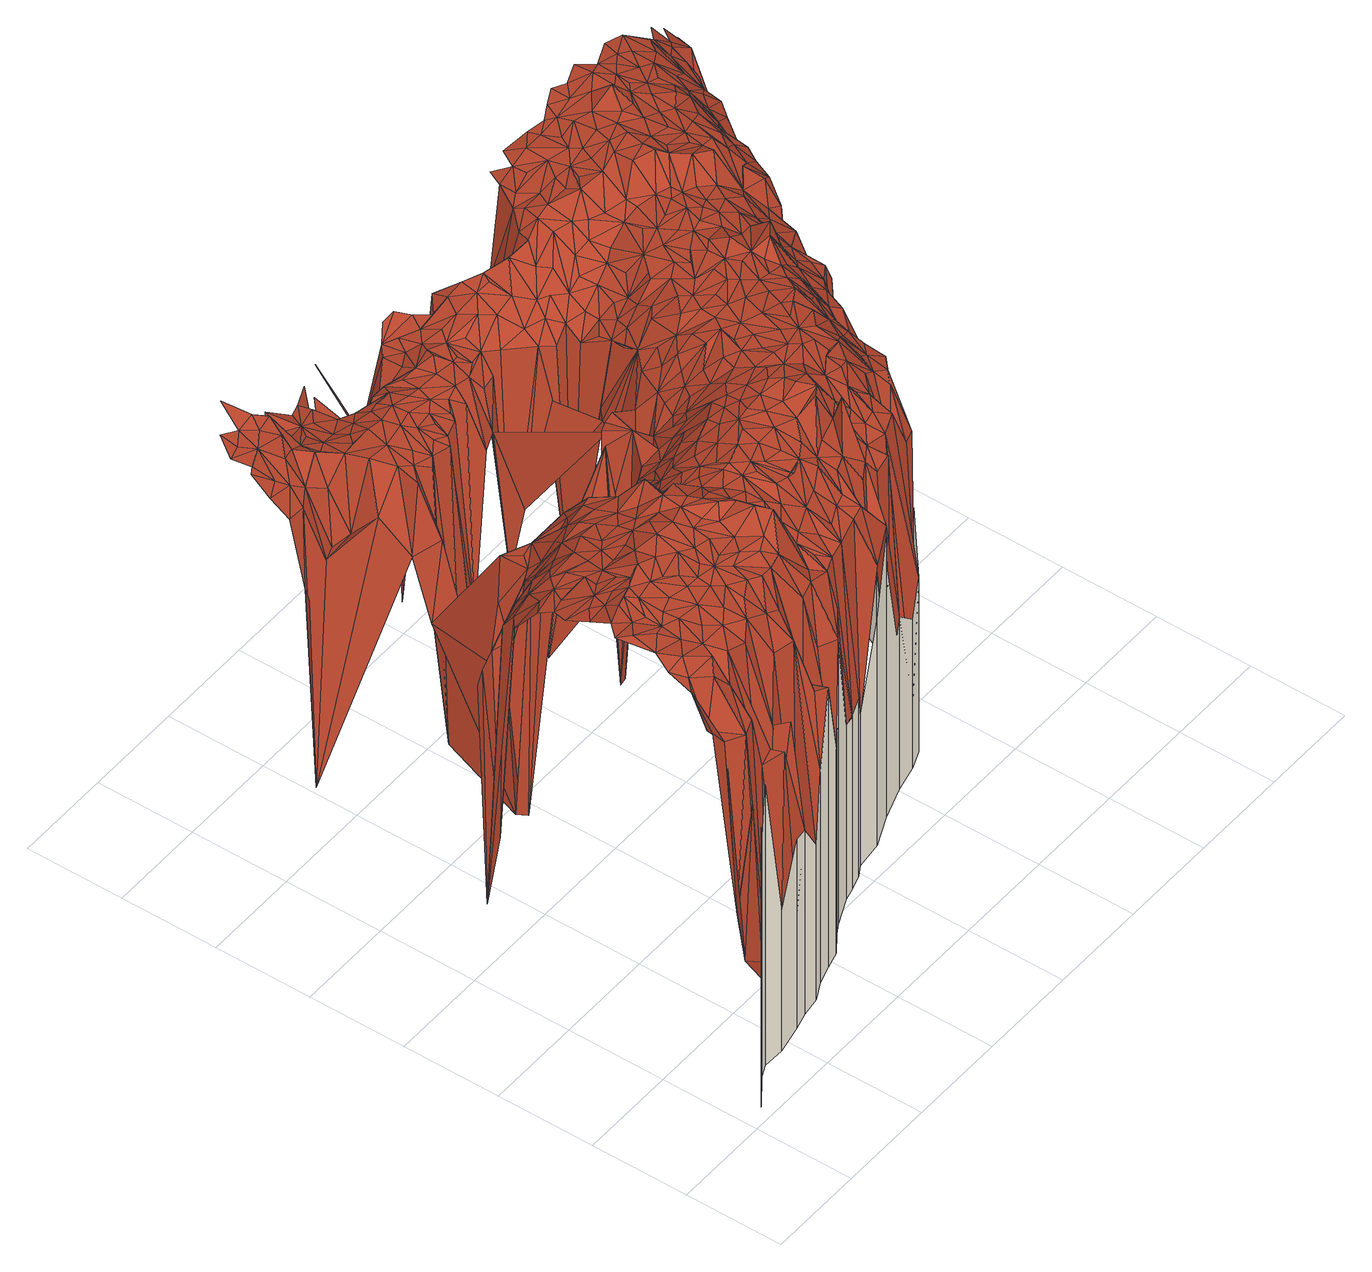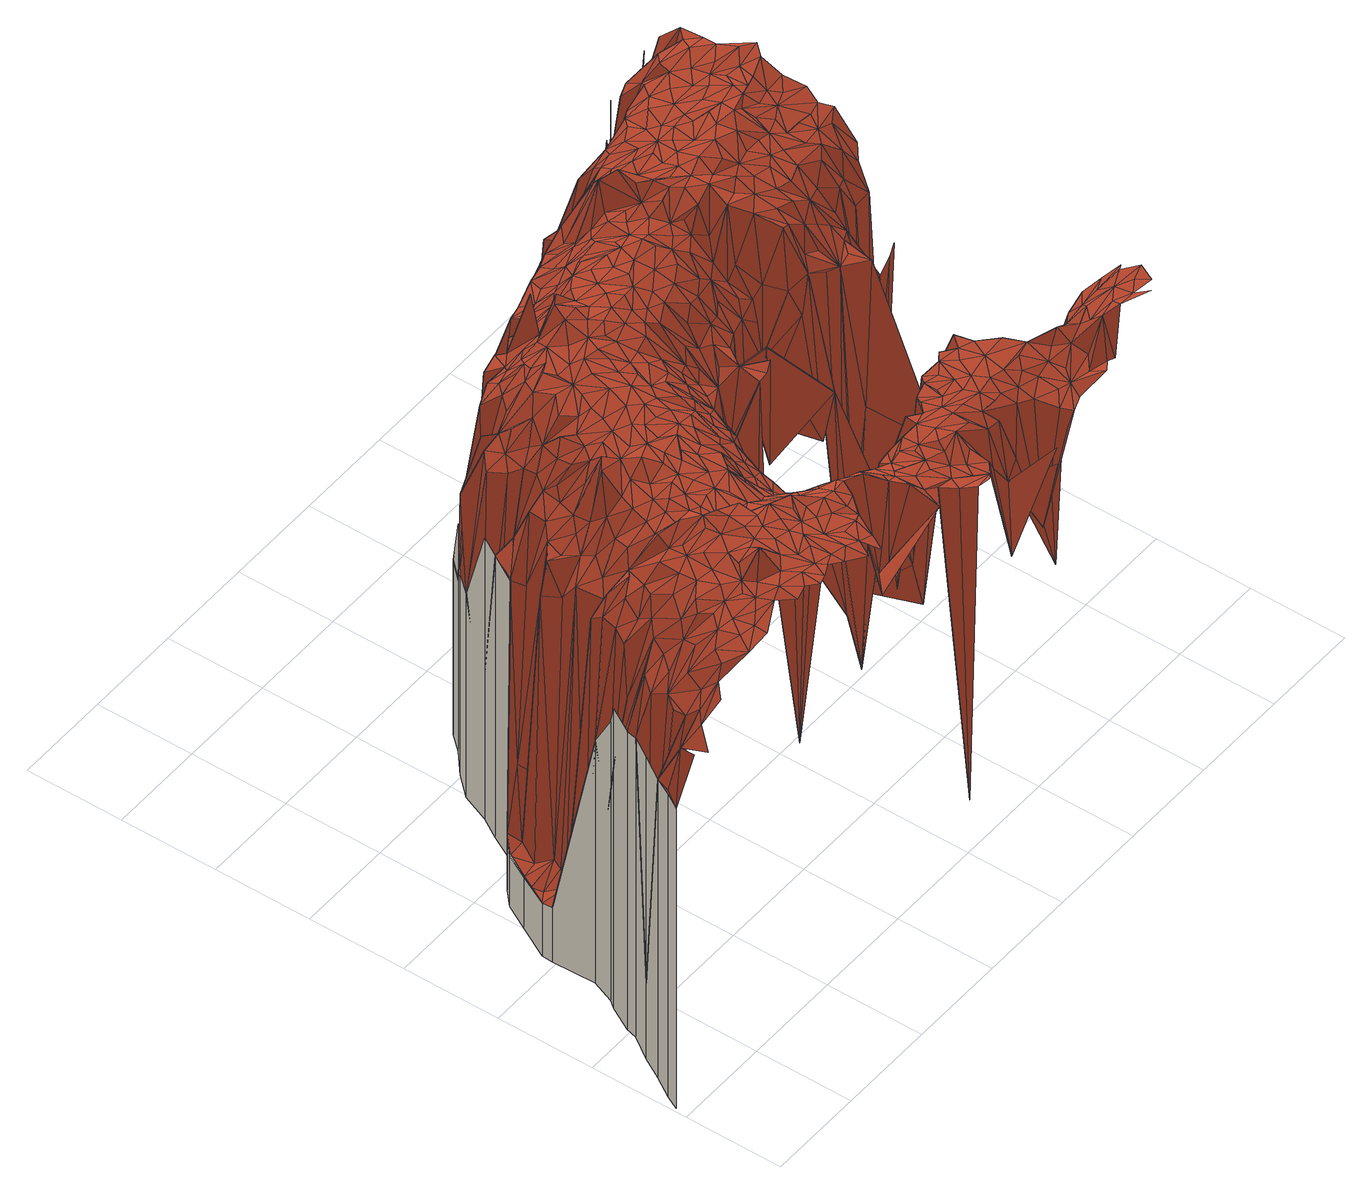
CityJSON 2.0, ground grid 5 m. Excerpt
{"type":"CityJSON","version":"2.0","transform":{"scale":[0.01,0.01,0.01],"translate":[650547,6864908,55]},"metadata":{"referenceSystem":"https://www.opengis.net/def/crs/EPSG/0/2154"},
"CityObjects":{
"building1":{"type":"Building","geometry":[{"type":"MultiSurface","lod":"2","boundaries":[[[0,1,2]],[[3,1,4]],[[1,0,5]],[[6,0,7]],[[8,3,4]],[[9,10,11,12]],[[5,0,6]],[[13,8,4]],[[1,5,6]],[[14,8,15]],[[8,13,15]],[[4,1,16]],[[16,1,6]],[[13,4,16]],[[14,15,17]],[[15,13,18]],[[19,14,17]],[[20,19,21]],[[13,16,18]],[[22,16,6]],[[23,9,12,24]],[[25,20,21]],[[19,26,21]],[[17,15,27]],[[15,18,27]],[[20,25,28]],[[16,22,29]],[[19,17,30]],[[18,16,31]],[[31,16,29]],[[26,19,30]],[[26,32,21]],[[18,31,27]],[[32,25,21]],[[22,33,29]],[[34,35,36]],[[37,35,28]],[[25,38,28]],[[39,23,24,40]],[[41,17,27]],[[17,41,30]],[[33,22,42]],[[33,31,29]],[[32,26,30]],[[38,37,28]],[[31,41,27]],[[35,37,36]],[[25,32,43]],[[34,44,45]],[[46,47,48]],[[44,34,36]],[[25,49,38]],[[31,33,50]],[[49,25,43]],[[51,46,45]],[[41,31,50]],[[52,32,30]],[[41,52,30]],[[47,53,48]],[[46,51,47]],[[44,54,45]],[[32,55,43]],[[37,44,36]],[[56,33,42]],[[54,51,45]],[[57,37,38]],[[55,49,43]],[[33,58,50]],[[55,32,59]],[[59,32,52]],[[49,57,38]],[[52,41,60]],[[61,53,62]],[[58,33,56]],[[53,47,63]],[[64,61,65]],[[44,37,66]],[[67,39,40,68]],[[69,41,50]],[[47,51,63]],[[70,56,42]],[[37,57,66]],[[57,49,55]],[[51,54,71]],[[41,69,60]],[[62,53,63]],[[44,72,54]],[[55,59,73]],[[58,74,50]],[[61,62,75]],[[54,72,71]],[[76,59,52]],[[61,75,65]],[[74,58,56]],[[77,44,66]],[[76,52,60]],[[57,55,78]],[[51,79,63]],[[80,69,50]],[[74,80,50]],[[81,62,63]],[[72,51,71]],[[57,77,66]],[[72,44,82]],[[82,44,83]],[[78,55,73]],[[59,76,73]],[[69,76,60]],[[74,56,84]],[[44,77,83]],[[79,81,63]],[[79,51,85]],[[86,56,70]],[[51,72,85]],[[75,62,87]],[[56,86,84]],[[62,81,87]],[[77,57,88]],[[57,78,88]],[[65,75,89]],[[90,67,68,86]],[[91,72,82]],[[91,82,83]],[[74,92,80]],[[86,74,84]],[[76,69,93]],[[94,69,80]],[[81,79,95]],[[96,78,73]],[[77,91,83]],[[76,96,73]],[[72,91,85]],[[69,94,93]],[[91,77,88]],[[79,85,97]],[[81,98,87]],[[92,94,80]],[[74,86,99]],[[92,74,99]],[[98,81,95]],[[100,75,87]],[[85,91,97]],[[78,101,102]],[[79,103,95]],[[101,78,96]],[[88,78,104]],[[75,100,89]],[[78,102,104]],[[105,76,93]],[[76,105,96]],[[103,79,97]],[[98,100,87]],[[106,91,88]],[[94,92,107]],[[108,98,95]],[[109,90,86,110]],[[91,106,111]],[[94,112,93]],[[91,113,97]],[[99,86,114]],[[113,91,111]],[[92,99,114]],[[115,101,96]],[[106,88,104]],[[105,115,96]],[[103,108,95]],[[112,105,93]],[[100,116,89]],[[114,86,110]],[[98,116,100]],[[92,114,107]],[[101,117,102]],[[98,108,118]],[[112,94,119]],[[113,103,97]],[[116,98,118]],[[102,117,104]],[[116,120,89]],[[121,94,107]],[[94,121,119]],[[111,106,122]],[[113,111,122]],[[115,117,101]],[[120,123,89]],[[124,125,126]],[[127,106,104]],[[128,115,105]],[[112,128,105]],[[103,113,129]],[[103,130,108]],[[131,114,110]],[[108,130,118]],[[132,109,110,133]],[[114,131,107]],[[112,119,134]],[[130,116,118]],[[117,115,135]],[[117,127,104]],[[131,121,107]],[[116,136,120]],[[115,128,135]],[[119,121,134]],[[137,138,139]],[[106,140,122]],[[113,141,129]],[[125,142,143]],[[133,131,110]],[[130,103,129]],[[140,113,122]],[[144,137,139]],[[145,136,116]],[[136,123,120]],[[128,112,134]],[[146,138,143]],[[113,140,141]],[[130,145,116]],[[140,106,127]],[[142,125,124]],[[147,144,148]],[[149,117,135]],[[150,147,151]],[[121,131,152]],[[138,146,139]],[[128,149,135]],[[117,149,127]],[[123,136,153]],[[121,154,134]],[[131,133,155]],[[147,148,151]],[[156,128,134]],[[142,146,143]],[[141,157,129]],[[148,144,139]],[[145,130,158]],[[154,121,152]],[[157,130,129]],[[141,140,159]],[[136,160,153]],[[161,140,127]],[[157,141,159]],[[154,156,134]],[[162,131,155]],[[133,163,155]],[[131,162,152]],[[164,132,133,163]],[[165,136,145]],[[166,142,124]],[[127,149,167]],[[146,148,139]],[[128,156,168]],[[149,128,169]],[[170,130,157]],[[161,127,167]],[[171,150,151]],[[128,172,169]],[[172,128,168]],[[130,173,158]],[[136,165,160]],[[165,145,158]],[[148,171,151]],[[163,162,155]],[[140,174,159]],[[173,130,170]],[[175,146,142]],[[160,165,153]],[[176,154,152]],[[176,156,154]],[[162,176,152]],[[140,161,177]],[[146,178,148]],[[149,179,167]],[[166,175,142]],[[180,157,159]],[[174,140,177]],[[179,149,169]],[[180,170,157]],[[165,181,153]],[[174,180,159]],[[177,161,167]],[[146,175,178]],[[173,165,158]],[[166,124,182]],[[168,156,183]],[[171,148,184]],[[162,163,185]],[[156,176,183]],[[176,162,186]],[[173,170,187]],[[169,172,188]],[[172,168,188]],[[170,180,187]],[[189,164,163,185]],[[165,173,190]],[[186,162,185]],[[191,175,166]],[[178,192,148]],[[181,165,193]],[[179,194,167]],[[153,181,195]],[[180,174,196]],[[179,169,188]],[[194,177,167]],[[148,192,184]],[[171,197,198]],[[197,171,184]],[[124,199,182]],[[178,175,200]],[[201,173,187]],[[190,173,202]],[[203,174,177]],[[165,190,202]],[[204,176,186]],[[174,203,196]],[[205,191,166]],[[175,191,206]],[[194,179,207]],[[208,168,183]],[[176,209,183]],[[173,201,202]],[[181,193,210]],[[180,211,187]],[[212,179,188]],[[168,208,188]],[[193,165,210]],[[204,186,185]],[[179,212,207]],[[192,178,200]],[[203,177,194]],[[205,166,182]],[[175,213,200]],[[176,204,209]],[[213,175,206]],[[211,201,187]],[[214,197,184]],[[165,215,216]],[[165,217,215]],[[218,180,196]],[[192,214,184]],[[191,205,206]],[[209,208,183]],[[217,165,202]],[[181,210,195]],[[219,194,207]],[[201,211,220]],[[221,189,185,222]],[[210,165,216]],[[204,185,223]],[[214,192,200]],[[211,180,218]],[[203,194,224]],[[225,212,188]],[[212,219,207]],[[201,217,202]],[[203,218,196]],[[217,201,220]],[[208,225,188]],[[197,214,226]],[[213,227,200]],[[227,214,200]],[[194,228,224]],[[194,219,228]],[[229,204,223]],[[215,217,216]],[[209,204,230]],[[206,205,231]],[[213,206,231]],[[220,211,232]],[[204,229,230]],[[208,209,233]],[[219,212,234]],[[235,205,182]],[[212,225,234]],[[236,203,224]],[[214,227,237]],[[238,217,220]],[[239,199,195]],[[227,213,240]],[[182,199,241]],[[210,239,195]],[[242,210,216]],[[226,214,243]],[[225,208,233]],[[244,229,223]],[[238,220,232]],[[213,231,240]],[[217,242,216]],[[229,244,230]],[[231,205,235]],[[218,203,245]],[[246,199,239]],[[211,218,247]],[[248,221,222,244]],[[249,217,238]],[[242,217,250]],[[251,214,237]],[[219,252,228]],[[211,247,232]],[[217,249,250]],[[253,209,230]],[[203,236,245]],[[235,182,241]],[[199,246,241]],[[214,251,243]],[[233,209,253]],[[252,219,234]],[[228,254,224]],[[225,252,234]],[[255,227,240]],[[252,225,233]],[[239,210,256]],[[228,252,257]],[[231,255,240]],[[254,236,224]],[[227,258,237]],[[254,228,257]],[[227,255,259]],[[260,246,239]],[[252,233,261]],[[244,262,230]],[[251,263,243]],[[264,238,232]],[[246,260,241]],[[264,249,238]],[[210,242,265]],[[247,266,232]],[[255,231,267]],[[268,231,235]],[[236,254,269]],[[270,236,269]],[[236,270,245]],[[271,218,245]],[[258,251,237]],[[258,227,259]],[[247,218,272]],[[252,273,257]],[[260,239,256]],[[268,235,241]],[[262,253,230]],[[274,252,261]],[[233,253,275]],[[233,276,261]],[[256,210,265]],[[273,254,257]],[[266,264,232]],[[262,244,277]],[[254,270,269]],[[218,271,272]],[[260,268,241]],[[255,258,259]],[[252,274,278]],[[249,279,250]],[[276,233,275]],[[231,280,267]],[[281,248,244,282]],[[244,282,277]],[[251,258,263]],[[270,271,245]],[[266,247,272]],[[283,255,267]],[[284,260,256]],[[285,274,261]],[[273,252,278]],[[231,268,280]],[[253,262,275]],[[258,255,286]],[[276,285,261]],[[270,254,287]],[[255,283,286]],[[274,285,278]],[[288,284,256]],[[268,260,289]],[[282,262,277]],[[264,266,290]],[[288,260,284]],[[291,266,272]],[[249,264,279]],[[254,273,292]],[[275,262,293]],[[263,258,294]],[[280,283,267]],[[271,270,295]],[[296,242,250]],[[260,288,289]],[[276,275,297]],[[258,286,298]],[[287,254,292]],[[288,256,265]],[[299,273,278]],[[285,276,300]],[[301,270,287]],[[271,302,272]],[[290,266,303]],[[262,304,293]],[[266,291,303]],[[304,275,293]],[[285,299,278]],[[270,301,295]],[[300,276,297]],[[275,304,297]],[[302,291,272]],[[283,305,286]],[[262,282,306]],[[264,290,303]],[[302,271,295]],[[273,299,292]],[[268,289,307]],[[305,283,280]],[[299,285,300]],[[268,308,280]],[[298,286,309]],[[304,262,306]],[[310,258,298]],[[301,287,292]],[[258,311,294]],[[312,281,282,313]],[[289,288,307]],[[291,302,303]],[[286,305,309]],[[308,268,307]],[[304,314,297]],[[315,302,295]],[[316,288,265]],[[311,258,310]],[[308,305,280]],[[299,317,292]],[[301,315,295]],[[317,301,292]],[[318,264,303]],[[279,296,250]],[[319,299,300]],[[320,300,297]],[[310,298,309]],[[302,321,303]],[[279,264,318]],[[301,317,322]],[[288,316,323]],[[288,324,307]],[[324,288,323]],[[314,320,297]],[[325,304,306]],[[299,319,326]],[[315,301,327]],[[299,328,317]],[[304,325,314]],[[320,319,300]],[[305,329,309]],[[305,308,330]],[[328,299,326]],[[331,316,265]],[[302,332,321]],[[302,315,333]],[[334,312,313,335]],[[321,336,303]],[[329,305,330]],[[319,328,326]],[[337,301,322]],[[335,325,306]],[[296,338,242]],[[316,339,323]],[[317,340,322]],[[341,308,307]],[[342,310,309]],[[325,320,314]],[[339,324,323]],[[336,318,303]],[[301,337,327]],[[311,310,342]],[[332,302,333]],[[324,343,307]],[[329,342,309]],[[328,319,344]],[[308,341,330]],[[319,320,344]],[[339,316,331]],[[328,340,317]],[[332,336,321]],[[345,315,327]],[[343,341,307]],[[324,339,346]],[[320,325,347]],[[340,337,322]],[[311,342,348]],[[315,345,333]],[[296,279,318]],[[325,335,349]],[[341,350,330]],[[351,328,344]],[[328,351,352]],[[353,343,324]],[[342,329,354]],[[353,324,346]],[[337,345,327]],[[355,334,335,349]],[[356,329,330]],[[336,357,318]],[[358,336,332]],[[339,353,346]],[[358,332,333]],[[359,339,331]],[[360,328,352]],[[361,320,347]],[[350,356,330]],[[360,340,328]],[[320,362,344]],[[329,356,354]],[[353,339,363]],[[325,364,347]],[[357,296,318]],[[336,358,365]],[[325,349,366]],[[341,356,350]],[[345,367,333]],[[367,358,333]],[[357,336,365]],[[363,339,359]],[[368,341,343]],[[362,351,344]],[[351,362,352]],[[362,320,361]],[[369,342,354]],[[353,368,343]],[[370,360,352]],[[371,356,341]],[[364,325,366]],[[356,372,354]],[[373,353,363]],[[364,361,347]],[[362,370,352]],[[345,337,374]],[[368,371,341]],[[340,360,375]],[[340,376,337]],[[296,357,377]],[[372,369,354]],[[369,378,342]],[[358,379,365]],[[368,353,373]],[[358,367,380]],[[381,367,345]],[[382,355,349,383]],[[376,340,375]],[[384,363,359]],[[366,349,385]],[[372,356,386]],[[384,373,363]],[[387,356,371]],[[388,357,365]],[[337,376,374]],[[381,345,374]],[[369,372,386]],[[368,387,371]],[[357,388,377]],[[389,362,361]],[[360,370,390]],[[364,389,361]],[[388,296,377]],[[384,368,373]],[[358,391,379]],[[296,388,338]],[[375,360,390]],[[356,387,386]],[[367,381,380]],[[391,358,380]],[[370,362,390]],[[379,388,365]],[[392,364,366]],[[393,384,359]],[[388,394,338]],[[387,395,386]],[[376,375,390]],[[392,366,385]],[[389,364,396]],[[397,369,386]],[[364,392,396]],[[398,393,359]],[[368,399,387]],[[362,400,390]],[[389,401,362]],[[399,368,384]],[[381,391,380]],[[388,379,402]],[[362,401,400]],[[403,381,374]],[[376,403,374]],[[394,388,404]],[[395,405,386]],[[401,389,396]],[[387,406,395]],[[399,384,393]],[[407,376,390]],[[405,397,386]],[[391,408,379]],[[379,408,402]],[[369,409,410]],[[392,411,396]],[[399,406,387]],[[391,381,412]],[[376,407,413]],[[398,399,393]],[[409,369,397]],[[411,401,396]],[[406,405,395]],[[408,388,402]],[[400,414,390]],[[388,415,404]],[[381,403,412]],[[416,376,413]],[[417,392,385]],[[376,416,403]],[[401,414,400]],[[411,392,418]],[[408,391,419]],[[419,391,412]],[[414,407,390]],[[397,405,420]],[[421,382,383,422]],[[388,423,415]],[[388,408,423]],[[424,399,398]],[[425,397,420]],[[392,417,418]],[[407,426,413]],[[427,401,411]],[[408,419,428]],[[403,429,412]],[[405,406,430]],[[416,429,403]],[[426,416,413]],[[406,399,431]],[[425,409,397]],[[401,427,432]],[[433,419,412]],[[419,433,428]],[[427,411,418]],[[407,414,434]],[[414,401,435]],[[436,424,398]],[[435,401,432]],[[405,437,420]],[[426,407,434]],[[431,399,424]],[[438,408,428]],[[429,433,412]],[[439,427,418]],[[406,431,430]],[[415,423,440]],[[405,430,441]],[[423,408,440]],[[433,438,428]],[[437,425,420]],[[429,416,442]],[[416,426,442]],[[424,436,443]],[[444,439,418]],[[425,445,409]],[[417,444,418]],[[433,429,446]],[[405,447,437]],[[447,405,441]],[[408,438,448]],[[414,449,434]],[[430,431,441]],[[444,427,439]],[[450,431,424]],[[427,451,432]],[[445,425,437]],[[449,414,435]],[[446,429,442]],[[438,433,452]],[[451,435,432]],[[453,426,434]],[[436,454,443]],[[455,415,440]],[[426,456,442]],[[408,457,440]],[[444,417,458]],[[459,424,443]],[[460,427,444]],[[461,433,446]],[[431,450,462]],[[457,408,448]],[[433,461,452]],[[451,427,460]],[[431,463,441]],[[449,464,434]],[[426,453,456]],[[464,453,434]],[[445,437,465]],[[459,450,424]],[[463,431,462]],[[466,438,452]],[[467,444,458]],[[415,455,468]],[[438,466,448]],[[451,449,435]],[[437,447,465]],[[417,469,458]],[[450,463,462]],[[463,447,441]],[[454,436,470]],[[451,460,444]],[[454,459,443]],[[471,446,442]],[[472,421,422,469]],[[415,468,473]],[[456,474,442]],[[461,466,452]],[[461,446,475]],[[476,445,465]],[[459,463,450]],[[477,467,458]],[[457,455,440]],[[449,478,464]],[[479,444,467]],[[466,457,448]],[[478,453,464]],[[436,480,470]],[[447,476,465]],[[474,471,442]],[[479,451,444]],[[446,471,475]],[[447,463,481]],[[482,449,451]],[[445,483,484]],[[466,461,485]],[[459,454,470]],[[453,486,456]],[[480,436,473]],[[482,478,449]],[[476,447,481]],[[469,477,458]],[[463,459,487]],[[488,451,479]],[[486,474,456]],[[445,476,489]],[[477,479,467]],[[482,451,488]],[[457,466,490]],[[491,461,475]],[[478,486,453]],[[461,491,485]],[[483,445,489]],[[459,470,492]],[[455,457,493]],[[474,486,471]],[[463,494,481]],[[495,466,485]],[[463,487,496]],[[471,497,475]],[[482,488,498]],[[499,457,490]],[[488,479,500]],[[466,495,490]],[[501,478,482]],[[494,476,481]],[[487,459,496]],[[497,491,475]],[[486,478,502]],[[493,457,503]],[[486,504,471]],[[455,505,468]],[[457,499,503]],[[479,477,506]],[[477,469,506]],[[480,473,507]],[[494,463,496]],[[498,488,500]],[[508,459,492]],[[476,509,489]],[[480,510,470]],[[470,510,492]],[[504,497,471]],[[478,501,502]],[[501,482,498]],[[468,505,473]],[[505,455,493]],[[479,511,500]],[[483,489,512]],[[495,499,490]],[[459,508,496]],[[491,513,485]],[[511,479,506]],[[480,507,514]],[[476,494,515]],[[509,476,515]],[[489,509,512]],[[516,472,469,517]],[[473,505,507]],[[506,469,518]],[[486,519,504]],[[497,504,520]],[[513,495,485]],[[510,480,514]],[[521,493,503]],[[522,498,500]],[[522,501,498]],[[497,513,491]],[[523,508,492]],[[486,502,524]],[[499,525,503]],[[510,523,492]],[[499,495,526]],[[511,527,500]],[[504,519,520]],[[528,497,520]],[[511,506,518]],[[502,501,524]],[[507,529,514]],[[530,494,496]],[[521,505,493]],[[527,522,500]],[[525,521,503]],[[507,505,531]],[[519,486,524]],[[497,528,532]],[[513,497,532]],[[509,533,512]],[[525,499,526]],[[529,507,531]],[[508,530,496]],[[501,522,534]],[[529,510,514]],[[494,530,515]],[[495,513,526]],[[519,528,520]],[[533,509,515]],[[535,522,527]],[[525,505,521]],[[536,501,534]],[[508,523,537]],[[538,510,529]],[[527,511,539]],[[501,536,540]],[[530,508,537]],[[523,510,541]],[[528,542,532]],[[511,518,543]],[[542,513,532]],[[505,544,531]],[[501,545,524]],[[522,535,546]],[[528,519,547]],[[525,526,548]],[[535,527,546]],[[544,529,531]],[[530,549,515]],[[510,538,541]],[[526,513,548]],[[505,550,544]],[[505,525,551]],[[549,533,515]],[[545,501,540]],[[534,522,552]],[[505,553,550]],[[539,511,543]],[[554,530,537]],[[542,528,547]],[[555,516,517,543]],[[523,556,537]],[[552,522,546]],[[527,539,546]],[[557,538,529]],[[513,542,548]],[[558,519,524]],[[536,534,552]],[[556,523,541]],[[530,559,549]],[[529,544,560]],[[525,561,551]],[[559,530,554]],[[519,558,547]],[[562,525,548]],[[550,553,544]],[[525,562,561]],[[538,557,541]],[[559,554,537]],[[557,529,560]],[[563,505,551]],[[505,563,553]],[[544,564,560]],[[545,558,524]],[[565,542,547]],[[540,536,566]],[[533,549,567]],[[542,568,548]],[[536,552,566]],[[558,545,540]],[[569,559,537]],[[556,569,537]],[[553,570,544]],[[557,571,541]],[[571,556,541]],[[544,572,564]],[[558,565,547]],[[568,562,548]],[[549,559,567]],[[561,573,551]],[[539,574,546]],[[575,552,546]],[[564,572,560]],[[576,539,543]],[[562,577,561]],[[558,540,566]],[[578,557,560]],[[570,572,544]],[[542,565,579]],[[573,563,551]],[[568,542,579]],[[580,555,543,581]],[[553,563,582]],[[577,573,561]],[[570,553,582]],[[574,575,546]],[[565,558,583]],[[572,578,560]],[[571,557,584]],[[556,571,584]],[[562,568,585]],[[556,586,569]],[[587,533,567]],[[577,562,585]],[[584,557,578]],[[588,558,566]],[[589,539,576]],[[539,589,574]],[[587,559,569]],[[586,556,590]],[[552,591,566]],[[591,552,575]],[[556,584,590]],[[559,587,567]],[[572,570,592]],[[593,565,583]],[[594,570,582]],[[573,595,563]],[[563,595,582]],[[558,596,583]],[[573,577,595]],[[570,594,592]],[[569,586,597]],[[558,588,598]],[[591,575,574]],[[579,565,599]],[[600,588,566]],[[568,601,585]],[[578,572,602]],[[568,579,603]],[[601,577,585]],[[604,594,582]],[[584,578,602]],[[565,593,599]],[[587,569,597]],[[572,592,602]],[[589,605,574]],[[595,604,582]],[[591,600,566]],[[605,591,574]],[[577,606,595]],[[533,587,607]],[[596,593,583]],[[596,558,598]],[[601,568,603]],[[592,594,602]],[[608,589,576]],[[609,584,602]],[[610,580,581,611]],[[586,590,612]],[[606,577,613]],[[594,604,614]],[[590,584,612]],[[584,609,615]],[[577,601,613]],[[600,591,616]],[[605,589,608]],[[586,617,597]],[[618,587,597]],[[591,605,608]],[[600,619,588]],[[620,579,599]],[[579,620,603]],[[604,595,621]],[[595,606,621]],[[588,619,598]],[[584,615,612]],[[594,622,602]],[[616,591,623]],[[624,594,614]],[[600,616,623]],[[604,624,614]],[[617,586,612]],[[594,625,622]],[[622,609,602]],[[594,624,625]],[[626,591,608]],[[599,593,627]],[[593,596,627]],[[617,618,597]],[[624,604,621]],[[591,626,623]],[[606,628,621]],[[609,622,615]],[[619,596,598]],[[629,600,623]],[[630,601,603]],[[630,606,613]],[[587,618,631]],[[619,600,629]],[[601,630,613]],[[628,606,632]],[[620,599,627]],[[625,624,622]],[[596,619,627]],[[620,633,603]],[[615,622,634]],[[606,630,635]],[[615,636,612]],[[637,626,608]],[[606,635,632]],[[587,631,607]],[[638,618,617]],[[628,639,621]],[[633,630,603]],[[626,640,623]],[[639,624,621]],[[622,624,641]],[[636,617,612]],[[642,610,611,637]],[[636,615,634]],[[619,643,627]],[[644,629,623]],[[631,618,638]],[[644,619,629]],[[622,641,634]],[[645,620,627]],[[639,628,632]],[[620,645,646]],[[640,626,637]],[[643,645,627]],[[643,619,647]],[[640,648,623]],[[638,617,649]],[[649,617,636]],[[648,644,623]],[[650,620,646]],[[650,633,620]],[[651,636,634]],[[619,644,652]],[[645,643,647]],[[624,639,653]],[[635,630,654]],[[624,655,641]],[[647,619,652]],[[650,630,633]],[[641,655,634]],[[632,635,656]],[[639,632,656]],[[631,638,657]],[[645,658,646]],[[624,653,659]],[[638,649,657]],[[655,624,659]],[[630,660,654]],[[655,651,634]],[[661,640,637]],[[631,662,607]],[[648,640,661]],[[663,649,636]],[[630,650,660]],[[664,650,646]],[[645,647,665]],[[658,664,646]],[[656,635,654]],[[651,663,636]],[[666,631,657]],[[644,648,667]],[[653,639,668]],[[639,656,668]],[[658,645,665]],[[662,631,666]],[[669,642,637,670]],[[644,671,652]],[[672,647,652]],[[667,648,661]],[[651,655,673]],[[649,663,674]],[[647,672,665]],[[663,651,673]],[[653,655,659]],[[649,675,657]],[[644,667,671]],[[650,664,676]],[[677,658,665]],[[664,658,676]],[[675,649,674]],[[671,672,652]],[[660,678,654]],[[660,650,679]],[[678,656,654]],[[672,677,665]],[[655,653,680]],[[681,653,668]],[[676,658,682]],[[656,681,668]],[[683,662,666]],[[655,684,673]],[[658,677,685]],[[686,666,657]],[[687,656,678]],[[660,679,678]],[[667,661,688]],[[689,663,673]],[[658,685,682]],[[677,672,685]],[[650,676,690]],[[653,681,691]],[[681,656,687]],[[683,666,692]],[[663,693,674]],[[672,671,694]],[[671,667,688]],[[684,655,680]],[[695,669,670,696]],[[662,683,697]],[[679,650,698]],[[699,663,689]],[[675,686,657]],[[653,691,700]],[[666,686,692]],[[684,689,673]],[[693,675,674]],[[693,663,699]],[[653,700,680]],[[650,690,698]],[[701,676,682]],[[685,672,702]],[[672,694,702]],[[703,687,678]],[[679,703,678]],[[681,687,704]],[[681,705,691]],[[685,701,682]],[[693,699,689]],[[686,683,692]],[[700,684,680]],[[693,686,675]],[[694,671,706]],[[687,703,704]],[[671,688,706]],[[691,705,700]],[[690,676,707]],[[701,685,702]],[[676,701,707]],[[693,689,708]],[[684,709,689]],[[679,698,710]],[[703,679,710]],[[684,700,711]],[[712,705,681]],[[712,681,704]],[[683,686,713]],[[714,683,713]],[[715,695,696,716]],[[694,717,702]],[[693,718,686]],[[709,684,711]],[[700,705,719]],[[690,720,698]],[[703,721,704]],[[722,693,708]],[[717,694,706]],[[705,712,719]],[[721,712,704]],[[723,701,702]],[[686,718,713]],[[689,724,708]],[[720,690,707]],[[718,693,722]],[[698,720,710]],[[701,725,707]],[[709,724,689]],[[700,726,711]],[[717,723,702]],[[725,701,723]],[[726,700,719]],[[721,703,727]],[[727,703,710]],[[728,714,713]],[[712,721,729]],[[730,715,716,731]],[[718,732,713]],[[724,722,708]],[[712,733,719]],[[734,709,711]],[[732,728,713]],[[726,734,711]],[[720,735,710]],[[736,717,706]],[[732,718,737]],[[725,738,707]],[[738,720,707]],[[733,726,719]],[[725,723,739]],[[736,723,717]],[[735,727,710]],[[740,712,729]],[[721,741,729]],[[742,718,722]],[[741,721,727]],[[724,709,743]],[[722,724,744]],[[733,712,740]],[[709,734,743]],[[718,742,737]],[[726,733,734]],[[738,725,739]],[[723,736,745]],[[735,720,746]],[[723,747,739]],[[720,738,746]],[[748,728,732]],[[747,723,745]],[[742,722,744]],[[749,736,706]],[[750,732,737]],[[751,730,731,749]],[[741,740,729]],[[727,735,752]],[[734,733,753]],[[747,738,739]],[[724,754,744]],[[741,727,752]],[[754,724,743]],[[743,734,753]],[[750,748,732]],[[742,750,737]],[[733,755,753]],[[736,756,745]],[[754,743,753]],[[756,747,745]],[[738,747,757]],[[758,735,746]],[[755,733,759]],[[760,742,744]],[[741,761,740]],[[733,740,762]],[[756,736,749]],[[754,760,744]],[[735,758,752]],[[738,763,746]],[[748,750,764]],[[750,742,760]],[[747,756,765]],[[766,741,752]],[[747,765,757]],[[733,762,759]],[[767,754,753]],[[741,766,761]],[[763,738,757]],[[755,768,753]],[[760,754,769]],[[740,761,762]],[[763,758,746]],[[750,770,764]],[[758,766,752]],[[756,749,771]],[[754,767,769]],[[768,755,759]],[[772,751,749,773]],[[750,760,774]],[[775,767,753]],[[765,756,776]],[[765,777,757]],[[768,775,753]],[[761,766,762]],[[778,760,769]],[[770,750,774]],[[777,763,757]],[[776,756,771]],[[770,779,764]],[[762,768,759]],[[780,766,758]],[[777,765,776]],[[763,780,758]],[[767,781,769]],[[760,778,774]],[[762,766,782]],[[781,778,769]],[[768,762,782]],[[767,775,783]],[[763,777,784]],[[779,770,785]],[[775,768,783]],[[780,763,786]],[[787,776,771]],[[766,780,788]],[[789,772,773,790]],[[791,766,788]],[[767,792,781]],[[766,793,782]],[[787,777,776]],[[794,770,774]],[[768,782,795]],[[766,791,796]],[[778,797,774]],[[792,767,783]],[[792,778,781]],[[770,794,785]],[[798,763,784]],[[763,798,786]],[[768,799,783]],[[793,766,796]],[[800,780,786]],[[784,777,801]],[[799,768,795]],[[792,797,778]],[[782,793,795]],[[777,787,802]],[[780,800,788]],[[797,794,774]],[[801,777,802]],[[798,800,786]],[[803,792,783]],[[804,791,788]],[[799,803,783]],[[794,805,785]],[[798,784,801]],[[791,804,796]],[[795,793,806]],[[800,804,788]],[[792,807,797]],[[808,799,795]],[[807,794,797]],[[800,798,809]],[[808,795,806]],[[810,793,796]],[[802,787,811]],[[807,792,812]],[[813,789,790,811]],[[814,792,803]],[[804,800,809]],[[794,815,805]],[[793,810,806]],[[792,814,812]],[[803,799,816]],[[798,801,811]],[[815,794,807]],[[801,802,811]],[[804,817,796]],[[809,798,818]],[[814,807,812]],[[817,810,796]],[[814,803,816]],[[819,808,806]],[[818,798,811]],[[820,799,808]],[[810,819,806]],[[815,807,821]],[[799,820,816]],[[804,809,822]],[[823,813,811,818]],[[817,804,822]],[[807,814,824]],[[822,809,818]],[[819,820,808]],[[825,814,816]],[[807,824,821]],[[810,817,826]],[[819,810,826]],[[827,815,821]],[[814,825,828]],[[829,823,818,822]],[[820,825,816]],[[819,830,820]],[[831,814,828]],[[824,827,821]],[[815,827,832]],[[833,817,822]],[[814,831,824]],[[817,833,826]],[[834,819,826]],[[825,835,828]],[[830,819,834]],[[820,835,825]],[[820,830,835]],[[836,829,822,837]],[[827,824,838]],[[835,831,828]],[[833,834,826]],[[824,831,838]],[[835,830,839]],[[830,834,840]],[[831,835,841]],[[827,842,832]],[[830,843,839]],[[834,833,840]],[[842,827,838]],[[844,836,837,845]],[[831,846,838]],[[847,835,839]],[[830,840,848]],[[849,831,841]],[[843,830,848]],[[846,842,838]],[[835,850,841]],[[831,849,846]],[[843,851,839]],[[847,850,835]],[[851,847,839]],[[852,844,845,848]],[[853,842,846]],[[850,849,841]],[[849,853,846]],[[854,843,848]],[[854,851,843]],[[851,850,847]],[[855,842,853]],[[856,852,848,854]],[[853,849,857]],[[849,850,857]],[[855,853,857]],[[851,854,858]],[[850,851,858]],[[850,859,857]],[[860,856,854,861]],[[862,850,858]],[[863,855,857]],[[859,850,862]],[[859,863,857]],[[859,862,858]],[[855,863,864]],[[865,855,864]],[[866,859,858]],[[863,859,867]],[[868,860,861,866]],[[859,866,867]],[[864,863,869]],[[869,863,867]],[[866,869,867]],[[870,864,869]],[[871,868,866,872]],[[869,866,873]],[[869,874,875]],[[869,873,874]],[[876,871,872,874]]],"semantics":{"surfaces":[{"type":"RoofSurface"},{"type":"WallSurface"}],"values":[0,0,0,0,0,1,0,0,0,0,0,0,0,0,0,0,0,0,0,0,1,0,0,0,0,0,0,0,0,0,0,0,0,0,0,0,0,0,1,0,0,0,0,0,0,0,0,0,0,0,0,0,0,0,0,0,0,0,0,0,0,0,0,0,0,0,0,0,0,0,0,0,0,0,0,0,0,1,0,0,0,0,0,0,0,0,0,0,0,0,0,0,0,0,0,0,0,0,0,0,0,0,0,0,0,0,0,0,0,0,0,0,0,0,0,0,0,0,0,0,1,0,0,0,0,0,0,0,0,0,0,0,0,0,0,0,0,0,0,0,0,0,0,0,0,0,0,0,0,0,0,0,0,0,0,1,0,0,0,0,0,0,0,0,0,0,0,0,0,0,0,0,0,0,0,0,0,0,0,0,0,0,0,0,0,0,0,0,0,0,0,0,1,0,0,0,0,0,0,0,0,0,0,0,0,0,0,0,0,0,0,0,0,0,0,0,0,0,0,0,0,0,0,0,0,0,0,0,0,0,0,0,0,0,0,0,0,0,0,0,0,0,0,0,1,0,0,0,0,0,0,0,0,0,0,0,0,0,0,0,0,0,0,0,0,0,0,0,0,0,0,0,0,0,0,0,0,0,0,0,0,0,0,0,0,0,0,0,0,0,0,1,0,0,0,0,0,0,0,0,0,0,0,0,0,0,0,0,0,0,0,0,0,0,0,0,0,0,0,0,0,0,0,0,0,0,0,0,0,0,0,0,0,0,0,0,0,0,0,0,0,0,0,0,1,0,0,0,0,0,0,0,0,0,0,0,0,0,0,0,0,0,0,0,0,0,0,0,0,0,0,0,0,0,0,0,0,0,0,0,0,0,0,0,0,0,0,0,0,0,0,1,0,0,0,0,0,0,0,0,0,0,0,0,0,0,0,0,0,0,0,0,0,0,0,0,0,0,0,0,0,0,0,0,0,0,0,0,0,0,0,0,0,0,0,0,0,0,0,0,0,0,0,0,0,0,0,0,0,0,0,0,0,1,0,0,0,0,0,0,0,0,0,0,0,0,0,0,0,0,0,0,0,0,0,0,0,0,0,0,0,0,0,0,0,0,0,0,0,0,0,0,0,0,0,0,0,0,0,0,0,0,0,0,0,0,0,0,0,0,0,0,0,0,1,0,0,0,0,0,0,0,0,0,0,0,0,0,0,0,0,0,0,0,0,0,0,0,0,0,0,0,0,0,0,0,0,0,0,0,0,1,0,0,0,0,0,0,0,0,0,0,0,0,0,0,0,0,0,0,0,0,0,0,0,0,0,0,0,0,0,0,0,0,0,0,0,0,0,0,0,0,1,0,0,0,0,0,0,0,0,0,0,0,0,0,0,0,0,0,0,0,0,0,0,0,0,0,0,0,0,0,0,0,0,0,0,0,0,0,0,0,0,0,0,0,0,0,0,1,0,0,0,0,0,0,0,0,0,0,0,0,0,0,0,0,0,0,0,0,0,0,0,0,0,0,0,0,0,0,0,0,0,0,0,0,0,0,0,0,0,0,0,0,0,0,0,0,0,0,0,0,0,0,0,0,0,0,0,0,0,0,0,0,0,0,0,0,0,0,0,0,0,0,0,1,0,0,0,0,0,0,0,0,0,0,0,0,0,0,0,0,0,0,0,0,0,0,0,0,0,0,0,0,0,0,0,0,0,0,0,0,0,0,0,0,0,0,0,0,0,0,0,0,0,0,0,0,0,0,0,0,0,0,0,0,0,0,0,0,0,0,0,0,0,0,0,0,0,0,0,0,0,0,0,0,0,0,0,0,0,0,0,1,0,0,0,0,0,0,0,0,0,0,0,0,0,0,0,0,0,0,0,0,0,0,0,0,0,0,0,0,0,0,0,0,0,0,0,0,0,0,0,0,0,0,0,0,0,0,0,0,0,0,0,0,0,0,0,0,0,0,0,0,0,0,0,0,0,0,0,0,0,0,0,0,0,0,0,0,0,0,0,0,0,0,1,0,0,0,0,0,0,0,0,0,0,0,0,0,0,0,0,0,0,0,0,0,0,0,0,0,0,0,0,0,0,0,0,0,0,0,0,0,0,0,0,0,0,0,0,0,0,0,0,0,0,0,0,0,0,0,0,0,0,0,0,0,0,0,0,0,0,0,0,0,0,1,0,0,0,0,0,0,0,0,0,0,0,0,0,0,0,0,0,0,0,0,0,0,0,0,0,0,0,0,0,0,0,0,0,0,0,0,0,0,0,0,0,0,0,0,0,0,0,0,0,0,1,0,0,0,0,0,0,0,0,0,0,0,0,0,0,0,0,0,0,0,0,0,0,0,0,0,0,0,0,0,0,0,0,0,0,0,0,0,0,0,0,0,0,0,0,0,0,0,0,0,0,0,0,0,0,0,0,1,0,0,0,0,0,0,0,0,0,0,0,0,0,0,0,0,0,0,0,0,0,0,0,0,0,0,0,0,0,0,0,0,0,0,0,0,0,0,0,0,0,0,0,0,0,0,0,0,0,0,0,0,0,0,0,0,0,0,0,0,1,0,0,0,0,0,0,0,0,0,0,0,0,0,0,0,0,0,0,0,0,0,0,0,0,0,0,0,0,0,0,0,0,0,0,0,0,0,0,0,0,0,0,0,0,0,0,0,0,0,0,0,0,1,0,0,0,0,0,0,0,0,0,0,0,0,0,0,0,0,0,0,0,0,0,0,0,0,0,0,0,0,0,0,0,0,0,0,0,0,0,0,0,0,0,1,0,0,0,0,0,0,0,0,0,0,0,0,0,0,0,0,0,0,0,0,0,0,0,0,0,0,0,0,0,0,0,0,0,0,0,0,0,0,0,1,0,0,0,0,0,0,0,0,0,0,0,0,0,0,0,0,0,0,0,0,0,0,0,0,0,0,1,0,0,0,0,0,0,0,0,0,0,0,0,0,0,0,0,0,0,0,0,0,0,0,0,0,0,0,0,0,0,0,0,0,0,0,1,0,0,0,0,0,0,0,0,0,0,0,0,0,0,0,0,0,0,0,0,0,0,0,0,0,0,0,0,0,0,0,0,0,0,0,0,0,0,0,0,0,0,1,0,0,0,0,0,0,0,0,0,0,0,0,0,0,0,0,0,0,0,0,0,0,0,0,0,0,0,1,0,0,0,0,0,0,0,0,0,0,0,0,0,0,0,0,0,0,0,0,0,0,0,0,0,0,0,0,0,0,0,0,0,0,0,0,0,0,0,0,0,1,0,0,0,0,0,0,0,0,0,0,0,0,0,0,0,0,0,0,0,0,0,1,0,0,0,0,0,0,0,0,0,0,1,0,0,0,0,0,0,0,0,0,0,0,0,0,1,0,0,0,0,0,0,0,0,0,0,0,1,0,0,0,0,0,0,0,0,0,0,0,1,0,0,0,0,0,0,0,1,0,0,0,0,0,0,1,0,0,0,0,0,0,0,0,0,1,0,0,0,0,0,1,0,0,0,1]}}]}
},
"vertices":[
[126,155,839],[144,211,1068],[58,197,2015],[71,288,2162],[168,299,2029],[200,172,1700],[267,173,710],[120,68,792],[93,416,2311],[267,173,22],[120,68,22],[120,68,1690],[267,173,1410],[167,388,2041],[108,549,2342],[151,474,2321],[266,255,2019],[206,550,2360],[252,418,2283],[138,641,2382],[66,803,2431],[127,755,2425],[331,203,697],[331,203,22],[331,203,1698],[205,815,2406],[230,704,2386],[321,478,2316],[126,868,2432],[348,289,2022],[292,622,2350],[343,399,2168],[290,722,2371],[417,286,1697],[88,1085,2350],[121,978,2381],[192,1038,2369],[236,985,2384],[236,911,2426],[445,201,22],[445,201,856],[348,547,2324],[445,201,713],[275,795,2392],[269,1066,2368],[120,1166,2329],[85,1228,2313],[158,1272,2298],[77,1343,2161],[294,927,2426],[426,473,2264],[237,1257,2317],[380,700,2361],[146,1402,2139],[194,1184,2328],[328,873,2423],[539,259,1699],[346,941,2429],[513,312,1703],[355,767,2380],[430,614,2330],[92,1501,408],[172,1480,2017],[215,1369,2237],[86,1547,1688],[168,1585,1691],[320,1009,2388],[590,230,22],[590,230,1148],[502,558,2307],[590,230,706],[276,1181,2340],[357,1181,2343],[441,796,2381],[576,369,721],[244,1546,658],[508,694,2347],[412,981,2413],[439,895,2419],[294,1317,2307],[553,475,2212],[284,1426,2154],[335,1103,2361],[399,1046,2388],[608,308,1142],[343,1273,2326],[680,254,1120],[296,1501,2047],[467,982,2449],[285,1621,1696],[680,254,22],[417,1134,2362],[641,395,1695],[578,609,2324],[632,526,2260],[352,1361,2283],[549,781,2369],[445,1228,2339],[346,1453,2168],[701,344,1699],[370,1569,1726],[571,842,2383],[503,878,2406],[468,1320,2317],[561,961,2431],[636,724,2338],[542,1055,2428],[726,455,2024],[455,1415,2230],[779,267,22],[779,267,947],[486,1126,2371],[687,680,2327],[516,1214,2356],[785,380,733],[627,785,2360],[430,1555,2036],[673,924,2395],[434,1494,2113],[696,589,2299],[417,1640,1692],[770,526,2184],[581,1134,2385],[445,1706,1803],[207,2496,424],[127,2494,1675],[85,2442,1668],[660,1027,2451],[731,775,2349],[562,1356,2320],[543,1442,2243],[846,439,2011],[871,316,22],[871,316,1285],[785,639,2308],[698,829,2362],[490,1584,2047],[75,2742,2254],[95,2657,2144],[180,2695,2160],[664,1157,2390],[569,1249,2349],[242,2590,2012],[129,2577,2038],[107,2760,2263],[507,1524,2111],[241,2663,2102],[60,2839,2301],[204,2805,2266],[752,893,2374],[126,2946,2329],[139,2863,2294],[857,525,2137],[500,1737,2027],[863,619,2282],[900,370,1710],[799,724,2328],[646,1343,2335],[587,1513,2177],[668,1239,2366],[544,1645,2044],[716,1109,2432],[927,430,1699],[967,346,1694],[967,346,22],[626,1666,2045],[325,2530,1671],[771,1025,2437],[879,751,2332],[839,882,2366],[638,1424,2303],[217,2915,2302],[799,800,2346],[657,1499,2224],[733,1192,2386],[324,2641,2039],[935,628,2266],[802,1123,2411],[297,2727,2178],[832,960,2390],[743,1297,2351],[584,1769,1235],[517,2399,1850],[952,698,2312],[289,2859,2278],[1054,368,1250],[988,499,721],[727,1407,2318],[936,822,2336],[1054,368,22],[653,1571,2105],[398,2557,1672],[380,2807,2207],[625,1737,594],[874,1059,2425],[607,2182,1273],[805,1237,2372],[316,2919,2316],[236,3024,2397],[568,2255,1659],[380,2755,2155],[747,1481,2283],[747,1567,2157],[877,1158,2435],[1062,552,2031],[487,2521,1702],[433,2604,1968],[903,968,2386],[1022,729,2330],[1026,653,2261],[713,1815,266],[831,1359,2343],[946,908,2370],[441,2679,2136],[384,2878,2277],[699,1648,2060],[751,1774,254],[797,1624,2113],[920,1286,2421],[994,949,2426],[789,1484,2295],[1148,435,22],[1148,435,1236],[1148,435,705],[945,1079,2421],[1049,800,2447],[411,2965,2098],[460,2766,2109],[979,1020,2416],[1101,505,1733],[1145,572,2050],[549,2601,2087],[887,1446,2013],[1114,748,2403],[1050,895,2421],[589,2501,2084],[984,1178,2408],[446,2846,2078],[856,1560,2016],[684,2183,1708],[503,2695,2081],[651,2394,2051],[791,1759,1480],[431,2936,2077],[1201,468,1725],[1006,1254,2287],[647,2283,2019],[968,1364,2148],[1201,468,22],[837,1620,1894],[815,1716,1179],[515,2905,2064],[1086,956,2369],[1212,635,2033],[1090,1109,2343],[568,2730,2062],[747,2196,436],[1044,1034,2394],[602,2872,2047],[555,2810,2060],[712,2355,2033],[1159,813,2283],[1281,586,1997],[518,2998,2126],[1011,1540,1719],[875,2237,792],[984,1469,2013],[626,2616,2077],[710,2499,2072],[1035,1142,2338],[1067,1203,2309],[1065,1318,2210],[1053,1386,2124],[1128,1027,2355],[1134,906,2330],[1243,721,2115],[1224,790,2221],[1267,521,1824],[1190,952,2330],[1122,1600,1472],[735,2615,2078],[1341,531,22],[1341,531,1065],[678,2670,2059],[764,2295,2015],[1210,871,2304],[650,2737,2040],[1138,1161,2332],[814,2332,2023],[773,2410,2043],[1029,1526,1945],[1062,1452,2072],[1215,1089,2361],[1288,664,2047],[642,2948,2035],[1145,1258,2297],[1243,1736,2092],[1286,743,2136],[656,2849,2038],[1250,1015,2341],[1289,840,2244],[1200,1201,2325],[1139,1365,2190],[1117,1511,2023],[1361,619,1999],[753,2709,2042],[1406,547,1050],[841,2522,2070],[812,2600,2081],[753,2790,2019],[734,2912,2021],[713,2973,2026],[1406,547,22],[1406,547,1056],[1384,710,2062],[1195,1345,2234],[919,2318,2006],[1257,1088,2366],[1172,1600,805],[1333,896,2297],[1413,797,2151],[1175,1423,2131],[1241,1145,2348],[889,2382,2029],[887,2469,2052],[1450,639,2002],[1315,986,2332],[1243,1265,2311],[1337,1033,2345],[822,2751,2022],[842,2679,2060],[980,2272,1136],[1236,1468,2111],[1269,1392,2210],[1489,573,22],[1489,573,1078],[1213,1539,2031],[1349,1222,2335],[1264,1768,1423],[954,2356,2017],[1375,1131,2359],[909,2618,2079],[822,2890,1364],[928,2544,2067],[1411,893,2273],[1337,1318,2300],[968,2433,2031],[1490,720,2033],[818,3016,2030],[1540,604,914],[894,2689,2061],[1453,893,2266],[1389,998,2325],[994,2486,2044],[886,2793,1771],[1540,604,22],[979,2686,2062],[1260,1643,746],[1293,1478,2118],[1086,2311,863],[1449,1075,2342],[1517,834,2145],[1534,924,2268],[1044,2383,2017],[1585,764,2044],[1288,1576,2029],[1604,686,1993],[1342,1406,2235],[1055,2528,2053],[976,2819,1718],[1492,991,2312],[1003,2600,2073],[949,2752,2020],[1062,2420,2025],[1454,1290,2326],[1459,1169,2363],[1502,1221,2355],[1273,1707,1797],[903,3028,1890],[1367,1544,2091],[1420,1450,2206],[1460,1358,2307],[1683,621,22],[1683,621,1375],[1118,2474,2035],[1683,621,1696],[1021,2747,2027],[1068,2597,2069],[1398,1706,2083],[1607,881,2196],[1567,1081,2339],[1439,1525,2115],[1680,705,1998],[1160,2413,2012],[1303,1800,2100],[1071,2682,2065],[1651,783,2048],[1068,2808,1867],[1227,2357,1713],[1194,2496,2044],[1612,972,2278],[1651,917,2191],[1417,1612,2036],[1547,1333,2323],[1364,1826,2087],[1155,2676,2075],[1184,2591,2067],[1606,1156,2360],[1488,1663,2002],[1151,2970,1500],[948,3055,2036],[1709,853,2103],[1564,1412,2294],[1571,1227,2361],[1688,1052,2315],[1426,1837,2092],[1607,1295,2341],[1840,692,1765],[1769,735,1709],[1512,1504,2174],[1163,2756,2026],[1840,692,22],[1840,692,1700],[1486,1725,1707],[1281,2488,2031],[1169,2864,2016],[1669,1231,2367],[1781,878,2117],[1514,1582,2087],[1618,1371,2319],[1253,2657,2086],[1295,2583,2054],[1727,949,2216],[1575,1554,2141],[1706,1141,2349],[1772,1015,2402],[1332,2400,1714],[1246,2800,2023],[1581,1630,2072],[1797,780,2020],[1560,1816,1435],[1275,2706,2071],[1696,1324,2346],[1330,2444,1950],[1884,835,2028],[1228,2911,2020],[1679,1422,2314],[1311,2762,2045],[1618,1702,2074],[1828,1049,2403],[1357,2529,2031],[1860,990,2214],[1642,1586,2163],[1799,1202,2381],[1409,2456,1953],[1625,1863,1934],[1758,1259,2376],[1660,1769,2066],[1893,711,717],[1436,2541,2029],[1836,925,2398],[1693,1516,2242],[1333,2589,2051],[1361,2670,2064],[1791,1132,2405],[1292,2872,2029],[1682,1643,2160],[1894,778,1992],[1617,1971,1692],[2008,749,1055],[1475,2415,752],[1804,1360,2346],[2008,749,22],[1639,2021,1695],[1817,1309,2363],[1772,1447,2314],[1374,2816,2049],[2004,804,1989],[1867,1133,2394],[1961,885,2036],[1536,2384,1100],[1407,2727,2076],[1925,1028,2244],[1368,2954,2080],[1296,2958,2069],[1740,1589,2245],[1874,1261,2368],[1440,2627,2057],[1925,955,2153],[1412,2888,2064],[1733,1701,2175],[1798,1526,2310],[1507,2492,2013],[1720,1901,2066],[1494,2717,2102],[1833,1642,2298],[1537,2635,2117],[1860,1474,2333],[1989,992,2167],[1778,1754,2209],[2020,937,2090],[1975,1117,2306],[1945,1211,2345],[1744,1812,2130],[1906,1337,2368],[1791,1973,2095],[2078,798,431],[1677,2075,1701],[1581,2564,2120],[1465,2814,2066],[1644,2393,1985],[2075,873,2020],[1445,2967,275],[1916,1628,2327],[1642,2313,1707],[1548,2801,2114],[2149,782,22],[2149,782,908],[2149,782,417],[1984,1322,2364],[1911,1403,2351],[1807,1882,2153],[2048,1051,2224],[1635,2461,2056],[2036,1285,2347],[1848,1813,2233],[1856,1733,2282],[2095,954,2089],[1952,1481,2352],[1724,2272,425],[1600,2687,2164],[1733,2127,1708],[1895,1539,2331],[1559,2891,2073],[2089,1117,2267],[2078,1034,2178],[2063,1177,2315],[1671,2554,2170],[1714,2346,1960],[2195,925,2016],[2107,1195,2303],[1734,2423,2064],[1980,1570,2348],[2240,818,1066],[1819,2132,2036],[2103,1270,2327],[2159,1018,2104],[2035,1402,2363],[1959,1689,2325],[1609,2773,2174],[1797,2048,2058],[1889,1972,2203],[2149,1132,2244],[1865,2086,2101],[1655,2662,2202],[2240,818,22],[1752,2481,2125],[1789,2354,2031],[2114,1361,2336],[1676,2710,2210],[1797,2282,1950],[1921,1843,2289],[1971,1773,2318],[1936,2009,2219],[1820,2200,2019],[2066,1520,2368],[2201,1214,2271],[1753,2768,1827],[2035,1682,2346],[1761,2637,2278],[1895,2161,2082],[1804,2450,2129],[1886,2250,2039],[1988,1908,2301],[2279,998,1730],[2238,1101,2120],[2309,897,1043],[2016,1851,2315],[1882,2322,2047],[2103,1633,2363],[2309,897,22],[2309,897,1381],[1946,2090,2174],[2142,1428,2339],[1872,2399,2118],[2062,1763,2338],[1823,2541,2234],[1814,2758,1792],[2187,1323,2311],[2341,960,1706],[1878,2490,2212],[2318,1117,2059],[1950,2222,2105],[2184,1510,2339],[1978,2166,2146],[2054,1996,2303],[2243,1486,2319],[1871,2615,2308],[2269,1401,2296],[2209,1592,2343],[2277,1269,2213],[2147,1766,2359],[1977,2325,2128],[2178,1719,2362],[2020,2076,2278],[2335,1038,2011],[2088,1895,2331],[1957,2884,1856],[2417,988,1699],[1947,2401,2160],[2417,988,22],[2417,988,1213],[1974,2559,2311],[2170,1854,2352],[2051,2113,2268],[1980,2449,2230],[2310,1182,2119],[1972,2640,2343],[1903,2687,2291],[2358,1382,2179],[2243,1665,2340],[2125,2031,2323],[2053,2333,2194],[2389,1205,2047],[2103,2176,2301],[2044,2228,2204],[2399,1103,2012],[2323,1537,2305],[2154,1963,2335],[2359,1307,2124],[2236,1846,2366],[1990,2785,2304],[2208,2009,2342],[2283,1788,2350],[2063,2437,2261],[2235,1935,2363],[2062,2527,2322],[2511,1091,1231],[2000,2731,2330],[2181,2132,2321],[2478,1171,1988],[2109,2357,2227],[2511,1091,22],[2342,1462,2263],[2436,1338,2073],[2357,1603,2302],[2310,1664,2325],[2410,1499,2208],[2459,1272,2023],[2046,2643,2366],[2358,1795,2341],[2118,2482,2315],[2443,1413,2091],[2244,2211,2322],[2289,1971,2365],[2210,2360,2298],[2298,2057,2358],[2090,2720,2354],[2406,1670,2295],[2218,2267,2310],[2336,1890,2391],[2554,1210,707],[2064,2911,2314],[2163,2555,2421],[2373,1737,2319],[2430,1591,2242],[2049,2816,2332],[2560,1292,756],[2275,2122,2343],[2568,1230,22],[2568,1230,1700],[2551,1373,1773],[2500,1490,2082],[2191,2450,2317],[2153,2628,2388],[2178,2701,2386],[2439,1756,2397],[2484,1554,2140],[2403,1987,2341],[2424,1895,2331],[2302,2360,2318],[2384,2158,2365],[2476,1695,2230],[2156,2911,2350],[2296,2414,2334],[2531,1604,2103],[2241,2790,2389],[2357,2070,2364],[2630,1334,1705],[2282,2528,2447],[2508,1808,2398],[2314,2220,2340],[2152,2834,2358],[2254,2680,2409],[2580,1477,2014],[2630,1334,22],[2630,1334,1702],[2105,2993,2309],[2507,1914,2305],[2218,2608,2415],[2388,2327,2345],[2575,1708,2125],[2607,1585,2040],[2469,2053,2338],[2438,2114,2355],[2397,2249,2355],[2703,1467,1693],[2600,1816,2167],[2320,2618,2440],[2386,2546,2470],[2542,1998,2310],[2383,2443,2481],[2450,2232,2364],[2246,2906,2392],[2204,2999,2350],[2703,1467,22],[2703,1467,1700],[2695,1547,1699],[2327,2741,2426],[2448,2291,2363],[2593,1897,2238],[2497,2140,2336],[2351,2686,2435],[2676,1646,2010],[2428,2602,2473],[2631,1765,2093],[2482,2402,2493],[2572,2095,2313],[2326,2961,2392],[2528,2216,2343],[2716,1479,22],[2716,1479,1711],[2334,2896,2406],[2522,2356,2468],[2483,2465,2493],[2647,1982,2203],[2777,1561,711],[2362,2805,2423],[2705,1844,2067],[2718,1750,2022],[2593,2285,2450],[2614,2170,2315],[2454,2810,2446],[2495,2558,2495],[2451,2686,2466],[2777,1618,707],[2702,1920,2108],[2760,1703,1994],[2403,2929,2417],[2854,1565,361],[2440,2891,2428],[2854,1565,22],[2689,2080,2241],[2562,2483,2461],[2520,2630,2488],[2567,2403,2452],[2853,1644,352],[2815,1827,1893],[2770,2010,2084],[2672,2361,2409],[2523,2766,2473],[2691,2244,2418],[2707,2316,2392],[2831,1912,2017],[2475,2968,2430],[2829,1722,1849],[2755,2136,2192],[2634,2575,2462],[2713,2412,2408],[2581,2652,2497],[2540,2896,2459],[2929,1633,322],[2929,1633,22],[2929,1633,340],[2609,2835,2484],[2676,2474,2434],[2922,1761,349],[2893,1843,399],[2624,2733,2575],[2545,2998,2455],[2844,2071,2051],[2668,2654,2473],[2783,2322,2371],[2730,2561,2426],[2920,1897,398],[2604,2958,2464],[2895,1997,733],[2997,1760,327],[2897,2127,2156],[2997,1760,22],[2997,1760,337],[2828,2192,2245],[2731,2717,2453],[2854,2293,2275],[2696,2891,2496],[2799,2438,2389],[2898,2224,2189],[2711,2785,2469],[2982,1975,379],[2806,2536,2405],[2933,2067,1998],[3024,1885,332],[3033,1827,332],[2789,2650,2436],[2967,2156,2091],[2699,2991,2481],[2895,2358,2291],[2779,2828,2456],[2887,2471,2348],[2999,2088,465],[2960,2341,2182],[3087,1924,341],[2781,2760,2443],[3087,1924,22],[2845,2714,2420],[2764,2916,2478],[2893,2595,2401],[2998,2249,2104],[3089,1981,349],[2961,2413,2231],[2967,2574,2327],[2837,2871,2446],[3082,2202,1469],[3089,1981,22],[2905,2800,2414],[2940,2641,2376],[3050,2334,2100],[2898,2913,2432],[2914,2706,2399],[3082,2202,22],[3022,2468,2194],[2981,2777,2395],[2910,2987,2443],[3114,2295,1133],[3108,2393,1856],[3024,2630,2283],[3127,2319,22],[3127,2319,1686],[2966,2886,2414],[3067,2555,2185],[3157,2358,1474],[3043,2708,2309],[3022,2975,2411],[3143,2512,2097],[3157,2358,22],[3157,2358,1811],[3063,2825,2367],[3131,2632,2176],[3226,2480,1803],[3135,2734,2235],[3200,2676,2122],[3214,2596,2088],[3226,2480,22],[3108,2895,2362],[3239,2536,1809],[3164,2918,2308],[3239,2536,22],[3185,2843,2235],[3320,2652,475],[3273,2826,2142],[3320,2652,22],[3320,2652,1825],[3255,2746,2115],[3255,2891,2205],[3305,2932,2171],[3230,2980,2291],[3380,2758,1803],[3354,2827,1803],[3380,2758,22],[3398,2894,2084],[3386,3031,2131],[3448,2865,22],[3448,2865,1828],[3448,2865,1857],[3482,2933,1812],[3407,2972,2096],[3482,2933,22]
]}
